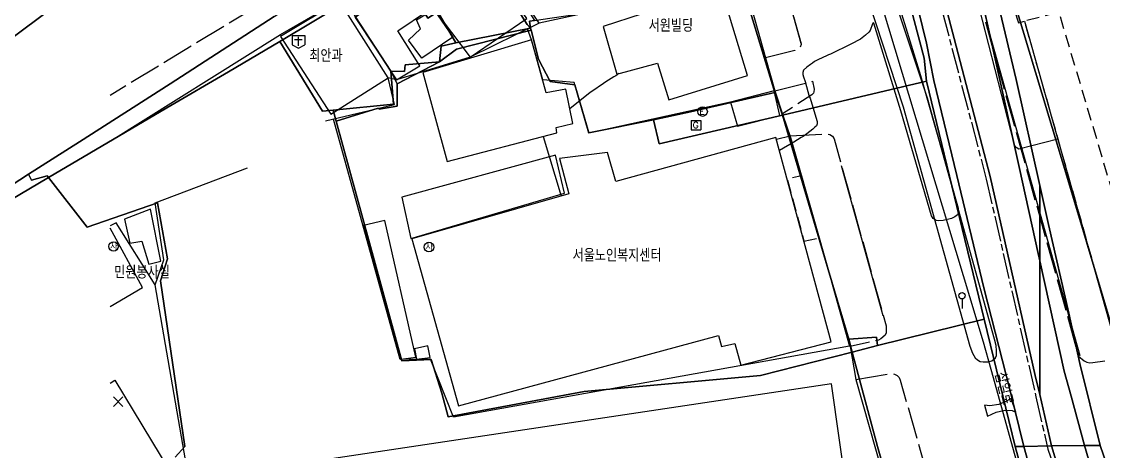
# Model space of a CAD drawing. Header units: feet. Extents: x 197796 to 199821, y 552499 to 555392.
# Drawn here: x 198661.1 to 198831.1, y 552905 to 552972.5 of the extents above; entities that cross this region are included whole.
import ezdxf
from ezdxf.enums import TextEntityAlignment as Align

# ---------------------------------------------------------------- set-up
doc = ezdxf.new("R2010")
doc.units = ezdxf.units.FT
doc.header["$MEASUREMENT"] = 0
for name, pattern in [('ANYANG1', [11.5, 6, -1, 1, -1.5, 1, -1]), ('ANYANG2', [6, 5, -1]), ('ANYANG3', [3, 2, -1]), ('JEON', [12, 4, -0.5, 1, -0.5, 4, -0.5, 1, -0.5])]:
    doc.linetypes.add(name, pattern=pattern)
for name, color, linetype in [('AAA001', 7, 'CONTINUOUS'), ('AAA004', 7, 'ANYANG3'), ('AAA008', 7, 'CONTINUOUS'), ('AAB013', 7, 'CONTINUOUS'), ('AAB110', 7, 'CONTINUOUS'), ('AAB240', 7, 'CONTINUOUS'), ('AAC001', 7, 'CONTINUOUS'), ('AAC006', 7, 'ANYANG1'), ('AD002', 7, 'CONTINUOUS'), ('AD0022', 1, 'CONTINUOUS'), ('AE001', 1, 'ANYANG2'), ('AE120', 1, 'CONTINUOUS'), ('AE131', 42, 'CONTINUOUS'), ('AE222', 7, 'CONTINUOUS'), ('AEC003', 7, 'CONTINUOUS'), ('AZ0202', 7, 'CONTINUOUS'), ('AZ0803', 7, 'CONTINUOUS'), ('AZB010', 1, 'CONTINUOUS'), ('CAA002', 30, 'CONTINUOUS'), ('DD001', 3, 'CONTINUOUS'), ('EA0018', 7, 'JEON'), ('wipco_지적', 20, 'CONTINUOUS'), ('ZC002', 7, 'CONTINUOUS'), ('ZC005', 7, 'CONTINUOUS')]:
    doc.layers.add(name, color=color, linetype=linetype)
doc.styles.add('GHS', font='ROMANS', dxfattribs={"bigfont": 'NGSW.shx'})
doc.styles.add('NGSW', font='ROMANS.shx', dxfattribs={"bigfont": 'NGSW.shx'})
doc.styles.get("Standard").update_dxf_attribs({"font": 'ROMANS.shx', "bigfont": 'NGSW.shx'})

# ---------------------------------------------------------------- blocks, each defined once
blk = doc.blocks.new('AZB010')
at = {"layer": 'AZB010'}
for points in [[(-0.76, 0.79), (0.74, 0.79)], [(-0.76, 0.79), (-0.76, -0.71)], [(0.74, 0.79), (0.74, -0.71)], [(-0.76, -0.71), (0.74, -0.71)]]:
    blk.add_lwpolyline(points, dxfattribs=at)
at = {"layer": 'AZB010', "style": 'GHS'}
blk.add_text('G', height=1, dxfattribs=at).set_placement((-0.52, -0.45))
blk = doc.blocks.new('AAB110')
at = {"layer": 'AAB110'}
blk.add_circle((0, 0), 0.75, dxfattribs=at)
at = {"layer": 'AAB110', "style": 'GHS'}
blk.add_text('사', height=1, dxfattribs=at).set_placement((-0.55, -0.53))
blk = doc.blocks.new('AAB013')
at = {"layer": 'AAB013'}
for points in [[(-0.75, 0.75), (0.75, -0.75)], [(0.75, 0.75), (-0.75, -0.75)]]:
    blk.add_lwpolyline(points, dxfattribs=at)
blk = doc.blocks.new('AAB240')
at = {"layer": 'AAB240'}
for points in [[(-1, 0.85), (1, 0.85)], [(-1, 0.85), (-1, -0.65)], [(-0.6, 0.23), (0.6, 0.23)], [(0, -0.78), (0, 0.65)], [(1, 0.85), (1, -0.65)], [(-1, -0.65), (0, -1.15), (1, -0.65)]]:
    blk.add_lwpolyline(points, dxfattribs=at)
blk = doc.blocks.new('AEC003')
at = {"layer": 'AEC003'}
blk.add_lwpolyline([(0, 1.5), (0, 0)], dxfattribs=at)
blk.add_circle((0, 2), 0.5, dxfattribs=at)
blk = doc.blocks.new('AZ0202')
at = {"layer": 'AZ0202'}
blk.add_circle((0, 0), 0.75, dxfattribs=at)
at = {"layer": 'AZ0202', "style": 'GHS'}
blk.add_text('E', height=1, dxfattribs=at).set_placement((-0.5, -0.48))

msp = doc.modelspace()

# ---------------------------------------------------------------- linework, layer by layer
at = {"layer": 'AAA001', "color": 255, "flags": 128}
for points in [[(198731.53, 552966.89), (198740.46, 552972.99), (198732.44, 552984.59), (198722.89, 552978.38)], [(198713.46, 552973.16), (198719.99, 552963.37), (198723.66, 552965.57), (198720.2, 552971.06), (198724.85, 552974.19), (198721.61, 552978.95)], [(198728.83, 552970.05), (198723.97, 552966.74), (198721.84, 552969.58), (198723.73, 552971.38), (198723.13, 552972.78), (198725.87, 552974.38)]]:
    msp.add_lwpolyline(points, close=True, dxfattribs=at)
at = {"layer": 'AAA004', "color": 255, "flags": 128}
for points in [[(198836.65, 552909.06), (198842.56, 552910.67), (198836.67, 552931.12), (198839.6, 552932.09), (198837.84, 552937.87), (198835.04, 552937.23), (198824.08, 552974), (198818.66, 552972.56)], [(198784.01, 552938.01), (198786.38, 552938.53), (198783.6, 552948.29), (198781.38, 552947.75)]]:
    msp.add_lwpolyline(points, close=True, dxfattribs=at)
at = {"layer": 'AAA008', "color": 255, "flags": 128}
for points in [[(198775.14, 552964.05), (198775.16, 552964.05), (198768.96, 552984.46), (198768.52, 552984.42), (198767.01, 552988.66), (198761.31, 552987.14), (198761.45, 552986.18), (198755.62, 552984.33), (198758.6, 552973.71), (198752.47, 552971.71), (198754.59, 552964.26), (198761, 552965.99), (198762.78, 552960.2)], [(198709.67, 552957.97), (198718.69, 552963.68), (198711, 552975.69), (198701.74, 552970.14)], [(198727.95, 552950.53), (198745.2, 552955.03), (198745.09, 552955.85), (198747.68, 552956.51), (198746.58, 552961.87), (198743.52, 552961.33), (198741.19, 552969.66), (198724.11, 552964.5)], [(198780.24, 552957.73), (198779.33, 552961.61), (198772.46, 552959.83), (198773.59, 552956.08)], [(198774.08, 552918.51), (198788.27, 552922.19), (198779.61, 552954.3), (198754.47, 552947.4), (198753.15, 552951.95), (198745.58, 552950.99), (198747.06, 552945.45), (198722.39, 552938.4), (198729.74, 552912.14), (198770.57, 552923.17), (198771.06, 552921.46), (198773.15, 552921.93)], [(198677.22, 552941.46), (198678.09, 552937.7), (198679.98, 552938), (198681.04, 552934.38), (198682.95, 552934.87), (198681.31, 552943.05)], [(198720.65, 552919.46), (198723.01, 552919.8), (198718.13, 552941.24), (198714.79, 552940.47)], [(198723.14, 552919.48), (198725.28, 552919.73), (198724.88, 552921.55), (198722.79, 552921.1)], [(198733.89, 552878.66), (198733.55, 552883.25), (198730.07, 552882.99), (198729.4, 552890.72), (198769.18, 552896.26), (198769.47, 552894.26), (198790.91, 552897.53), (198788.35, 552915.6), (198706.63, 552903.37), (198710.61, 552875.62)]]:
    msp.add_lwpolyline(points, close=True, dxfattribs=at)
at = {"layer": 'AAA008', "color": 255}
for points in [[(198674.96, 552927.73), (198680.06, 552930.73), (198674.97, 552940.06)], [(198674.96, 552915.72), (198675.71, 552916.17), (198693.01, 552887.59), (198688.34, 552884.45), (198688.82, 552883.76), (198690.11, 552880.95), (198690.96, 552877.8), (198691.01, 552874.8), (198690.17, 552871.61), (198688.49, 552868.75), (198686.25, 552866.08), (198683.28, 552864.27), (198679.8, 552863.19), (198676.36, 552863.03), (198674.96, 552863.41)]]:
    msp.add_lwpolyline(points, dxfattribs=at)
at = {"layer": 'AAC001', "color": 255, "flags": 128}
for points in [[(198760.58, 552989.28), (198753.33, 552985.6), (198756.48, 552975.29), (198742.42, 552972.25), (198731.78, 552988.31)], [(198742.42, 552972.25), (198731.53, 552966.89), (198719.99, 552963.37), (198718.69, 552963.68)], [(198772.46, 552959.83), (198750.21, 552954.99), (198747.92, 552962.92), (198742.97, 552963.34), (198741.2, 552969.66), (198740.57, 552971.34)], [(198708.8, 552956.89), (198719.65, 552959.47), (198718.69, 552963.68)], [(198690.12, 552895.63), (198688.26, 552895.48), (198682.06, 552931.15), (198683.41, 552935.07), (198682.05, 552944.06), (198696.54, 552949.55)]]:
    msp.add_lwpolyline(points, dxfattribs=at)
at = {"layer": 'AAC001', "color": 255}
for points in [[(198788.26, 552931.86), (198791.18, 552921.53), (198728.96, 552910.39), (198725.3, 552919.49), (198720.55, 552919.42), (198710.07, 552957.2)], [(198682.06, 552931.15), (198675.95, 552940.91), (198674.97, 552940.4)]]:
    msp.add_lwpolyline(points, dxfattribs=at)
at = {"layer": 'AAC006', "color": 255}
msp.add_lwpolyline([(198783.6, 552948.29), (198786.38, 552938.53), (198788.26, 552931.86)], dxfattribs=at)
at = {"layer": 'AD002', "color": 255}
msp.add_lwpolyline([(198708.72, 553216.87), (198718.63, 553185.76), (198723.72, 553172.28), (198727.46, 553162.44), (198735.11, 553143.58), (198737.01, 553138.73), (198749.8, 553107.88), (198753.46, 553099.03), (198755.71, 553093.47), (198762.55, 553076.82), (198770.27, 553058.2), (198779.51, 553034.49), (198786.2, 553010.03), (198795.15, 552978.7), (198812.16, 552922.2), (198813.35, 552917.91), (198827.1, 552868.55), (198831.29, 552853.25), (198834.77, 552841.25), (198837.07, 552834.33), (198838.88, 552828.57), (198838.97, 552828.29)], dxfattribs=at)
at = {"layer": 'AD0022', "color": 255}
for points in [[(198836.43, 553051.28), (198828.93, 553047.46), (198829.47, 553046.15), (198828.09, 553045.37), (198822.63, 553043.2), (198818.73, 553041.05), (198814.23, 553038.33), (198806.86, 553033.89), (198803.06, 553022.92), (198812.02, 552992.72), (198811.74, 552992.61), (198813.14, 552987.47), (198814.67, 552982.53), (198816.15, 552977.27), (198816.41, 552976.38), (198817.71, 552972.29), (198818.66, 552972.56), (198833.58, 552919.63)], [(198674.97, 552953.71), (198701.76, 552970.47), (198710.9, 552975.74), (198710.14, 552976.99), (198715.65, 552980.29), (198718.35, 552981.86), (198731.66, 552989.25), (198742.19, 552995.34), (198756.76, 553003.91), (198769.21, 552998.02), (198777.95, 552966.83), (198779.41, 552961.63), (198780.71, 552957.8), (198781.92, 552954.29), (198791.25, 552921.49), (198792.15, 552916.29), (198796.36, 552901.52)]]:
    msp.add_lwpolyline(points, dxfattribs=at)
at = {"layer": 'AE001', "color": 255, "flags": 128}
for points in [[(198764.3, 553000.34), (198767.54, 553006.94), (198769.69, 553007.54), (198772.3, 553007.45), (198772.95, 553007.05), (198783.58, 552969.03), (198783.59, 552968.89), (198783.4, 552968.47), (198783.06, 552968.23), (198782.55, 552967.98), (198777.95, 552966.83)], [(198816.41, 552976.38), (198813.92, 552974.94), (198812.68, 552973.85), (198812.36, 552973.05), (198827.16, 552919.97), (198828.03, 552919.22), (198828.48, 552919.02), (198828.94, 552918.91), (198829.43, 552918.94), (198833.59, 552919.6)], [(198779.41, 552961.62), (198785.33, 552963.13), (198785.59, 552961.89), (198785.56, 552961.48), (198785.5, 552961.28), (198785.27, 552961.02), (198780.64, 552957.99)], [(198781.83, 552954.54), (198787.79, 552954.85), (198788.1, 552954.77), (198788.48, 552954.49), (198788.74, 552954.1), (198796.92, 552924.7), (198796.93, 552924.52), (198796.93, 552923.63), (198796.76, 552923.25), (198796.11, 552922.66), (198795.71, 552922.47), (198791.25, 552921.49)], [(198792.15, 552916.29), (198797.76, 552917.22), (198798.22, 552917.13), (198798.66, 552916.9), (198798.97, 552916.6), (198799.15, 552916.16), (198802.86, 552903.14), (198804.14, 552898.87), (198804.24, 552898.26), (198804.25, 552897.93), (198804.2, 552897.68), (198804.06, 552897.47), (198803.83, 552897.26), (198798.41, 552895.16)]]:
    msp.add_lwpolyline(points, dxfattribs=at)
at = {"layer": 'AE001', "color": 255}
msp.add_lwpolyline([(198730.82, 552988.78), (198729.42, 552989.89), (198728.28, 552990.41), (198726.71, 552990.62), (198725.89, 552990.56), (198724.79, 552990.33), (198723.29, 552989.75), (198716.12, 552985.77), (198713.36, 552984.16), (198674.97, 552960.92)], dxfattribs=at)
at = {"layer": 'AE120', "color": 255, "flags": 128}
msp.add_lwpolyline([(198794.2, 552975.57), (198799.6, 552959.1), (198810.08, 552921.53), (198810.51, 552920.41), (198810.9, 552919.69), (198811.27, 552919.36), (198811.7, 552919.13), (198812.17, 552919.06), (198812.92, 552919.05), (198813.53, 552919.22), (198814.1, 552919.69), (198814.26, 552920.04), (198814.29, 552920.81), (198814.21, 552921.6), (198813.93, 552922.63), (198803.41, 552960.45), (198798.03, 552976.71)], dxfattribs=at)
at = {"layer": 'AE131', "color": 255, "flags": 128}
msp.add_lwpolyline([(198812.37, 552912.24), (198812.87, 552910.53), (198814.19, 552911.13), (198815.6, 552911.49), (198816.72, 552911.43), (198817.32, 552911.17), (198816.55, 552913.31), (198815.84, 552912.89), (198814.63, 552912.36), (198813.2, 552912.13)], close=True, dxfattribs=at)
at = {"layer": 'AE222', "color": 255, "flags": 128}
for points in [[(198775.43, 552998.19), (198783.54, 552969.12)], [(198827.42, 552920.02), (198812.68, 552972.43)]]:
    msp.add_lwpolyline(points, dxfattribs=at)
at = {"layer": 'AE222', "color": 255}
msp.add_lwpolyline([(198789.84, 552949.92), (198796.42, 552926.36)], dxfattribs=at)
at = {"layer": 'AZ0803', "color": 255, "flags": 128}
msp.add_lwpolyline([(198722.21, 552938.43), (198746.4, 552945.57), (198744.96, 552951.5), (198720.81, 552944.94)], close=True, dxfattribs=at)
at = {"layer": 'CAA002', "color": 255, "flags": 128}
for points, elevation in [([(198797.03, 552981.27), (198802.34, 552964.01), (198808.25, 552943.19), (198808.27, 552942.69), (198808.22, 552942.42), (198808.12, 552942.17), (198807.71, 552941.86), (198807.49, 552941.74), (198807.18, 552941.6), (198805.86, 552941.26), (198805.2, 552941.22), (198804.86, 552941.26), (198804.61, 552941.37), (198804.31, 552941.59), (198804.04, 552942), (198799.25, 552958.51), (198795, 552972.27), (198794.89, 552972.3), (198794.77, 552972.16), (198794.41, 552971.1), (198794.21, 552970.86), (198793.7, 552970.36), (198792.9, 552969.73), (198791.38, 552968.97), (198788.18, 552967.39), (198787.85, 552967.27), (198787.55, 552967.13), (198786.29, 552966.57), (198785.66, 552966.23), (198785.35, 552965.98), (198785.03, 552965.76), (198784.44, 552965.34), (198783.94, 552964.85), (198783.81, 552964.52), (198783.82, 552964.19), (198783.92, 552963.85), (198784.18, 552963.1), (198784.84, 552960.76), (198784.99, 552960.45), (198785.1, 552960.09), (198786.09, 552956.8), (198786.1, 552956.43), (198785.96, 552956.15), (198785.73, 552955.9), (198785.39, 552955.62), (198784.45, 552954.87), (198783.91, 552954.48), (198783.59, 552954.28), (198782.42, 552953.59), (198780.16, 552952.25)], 31), ([(198823.9, 552954.06), (198817.75, 552952.48), (198817.38, 552952.73), (198817.16, 552953), (198817.06, 552953.37), (198811.06, 552976.64)], 31), ([(198754.9, 552964.34), (198754.42, 552964), (198754.13, 552963.83), (198752.89, 552963.05), (198752.52, 552962.78), (198750.7, 552961.52), (198750.42, 552961.35), (198747.21, 552958.82)], 32), ([(198743.01, 552954.46), (198745.85, 552945.1)], 32)]:
    msp.add_lwpolyline(points, dxfattribs=dict(at, elevation=elevation))
at = {"layer": 'DD001', "color": 255, "flags": 128}
msp.add_lwpolyline([(198781.83, 552954.53), (198779.7, 552953.96)], dxfattribs=at)
at = {"layer": 'EA0018', "color": 255}
msp.add_lwpolyline([(198788.75, 553036.94), (198799.65, 552997.33), (198812.66, 552947.77), (198820.46, 552913.55), (198822.34, 552905.36), (198829.82, 552883.84), (198842.29, 552840.98), (198848.42, 552843.75), (198852.18, 552844.48), (198900.54, 552853.68), (198921.33, 552857.76), (198943.79, 552864.52), (198973.12, 552871.95), (198973.37, 552870.61)], dxfattribs=at)
at = {"layer": 'wipco_지적', "color": 20}
for points in [[(198821.06, 552934.95), (198821.06, 552934.53), (198821.06, 552913.93), (198820.32, 552916.92), (198813.28, 552948.19), (198807.6, 552969.84), (198803.78, 552984.46), (198799.82, 552999.37), (198795.04, 553016.66), (198789.33, 553037.38), (198794, 553039.84), (198795.47, 553034.19), (198800.65, 553020.61), (198802.57, 553013.64), (198805.58, 553001.67), (198809.01, 552988.03), (198811.15, 552979.62), (198814.16, 552966.19), (198817.9, 552949.41), (198820.81, 552936.08), (198821.06, 552934.95)], [(198795.69, 553040.8), (198797.62, 553035.75), (198800.1, 553028.84), (198800.05, 553028.74), (198802.26, 553022.78), (198808.08, 553000.9), (198811.33, 552988.67), (198813.62, 552979.12), (198817.36, 552963.42), (198821.06, 552946.78), (198821.06, 552945.92), (198821.06, 552934.95), (198820.81, 552936.08), (198817.9, 552949.41), (198814.16, 552966.19), (198811.15, 552979.62), (198809.01, 552988.03), (198805.58, 553001.67), (198802.57, 553013.64), (198800.65, 553020.61), (198795.47, 553034.19), (198794, 553039.84), (198795.69, 553040.8)], [(198769.82, 552993.08), (198779.43, 552961.34), (198766.17, 552958.31), (198760.36, 552957.08), (198750.2, 552955.03), (198748, 552962.57), (198744.13, 552963.07), (198742.28, 552966.61), (198741.12, 552971.16), (198741.02, 552971.49), (198740.87, 552972.57), (198741.67, 552972.69), (198742.68, 552972.85), (198756.55, 552974.87), (198753.63, 552985.96), (198769.82, 552993.08)], [(198725.94, 552983.67), (198712.08, 552975.6), (198701.66, 552969.39), (198693.58, 552964.6), (198683.9, 552958.96), (198665.31, 552948.03), (198665.07, 552948.29), (198662.63, 552947.57), (198662.17, 552948.53), (198670.18, 552953.63), (198684.4, 552962.75), (198700.78, 552973.31), (198709.17, 552978.69), (198723.36, 552988.02), (198725.94, 552983.67)], [(198727.52, 552984.65), (198728.17, 552983.6), (198732.88, 552986.66), (198733.63, 552985.37), (198739.03, 552976.88), (198741.67, 552972.69), (198740.87, 552972.57), (198741.02, 552971.49), (198740.52, 552972.04), (198732.6, 552984.57), (198723.6, 552978.74), (198726.47, 552974.02), (198724.9, 552973.06), (198721.52, 552978.59), (198721.32, 552979.04), (198726.58, 552982.57), (198725.94, 552983.67), (198727.52, 552984.65)], [(198726.47, 552974.02), (198723.6, 552978.74), (198732.6, 552984.57), (198740.52, 552972.04), (198741.02, 552971.49), (198729.32, 552969.19), (198726.47, 552974.02)], [(198721.52, 552978.59), (198724.9, 552973.06), (198726.47, 552974.02), (198729.32, 552969.19), (198726.98, 552968.62), (198726.75, 552966.18), (198721.32, 552965.7), (198721.21, 552964.64), (198719.09, 552964.71), (198713.48, 552973.31), (198721.52, 552978.59)], [(198713.48, 552973.31), (198719.09, 552964.71), (198719.52, 552959.53), (198710.03, 552958.6), (198708.35, 552958.41), (198701.66, 552969.39), (198712.08, 552975.6), (198713.48, 552973.31)], [(198741.02, 552971.49), (198741.12, 552971.16), (198729.4, 552968.16), (198726.75, 552966.18), (198726.98, 552968.62), (198729.32, 552969.19), (198741.02, 552971.49)], [(198742.28, 552966.61), (198744.13, 552963.07), (198748, 552962.57), (198750.2, 552955.03), (198760.36, 552957.08), (198761.23, 552953.3), (198780.63, 552957.8), (198785.14, 552942.59), (198791.04, 552922.61), (198791.57, 552920.56), (198777.2, 552916.9), (198749.46, 552914.38), (198728.11, 552910.41), (198727.1, 552914.13), (198725.42, 552919.44), (198720.82, 552919.2), (198710.52, 552956.86), (198717.1, 552958.91), (198717.23, 552958.75), (198720.06, 552959.22), (198720.08, 552962.73), (198726.75, 552966.18), (198729.4, 552968.16), (198741.12, 552971.16), (198742.28, 552966.61)], [(198719.09, 552964.71), (198720.08, 552962.73), (198720.06, 552959.22), (198717.23, 552958.75), (198717.1, 552958.91), (198710.52, 552956.86), (198710.03, 552958.6), (198719.52, 552959.53), (198719.09, 552964.71)], [(198719.09, 552964.71), (198721.21, 552964.64), (198721.32, 552965.7), (198726.75, 552966.18), (198720.08, 552962.73), (198719.09, 552964.71)], [(198803.29, 552963.12), (198808.46, 552941.74), (198812.32, 552925.77), (198795.56, 552921.61), (198795.43, 552922.94), (198791.04, 552922.61), (198785.14, 552942.59), (198780.63, 552957.8), (198803.29, 552963.12)], [(198780.63, 552957.8), (198761.23, 552953.3), (198760.36, 552957.08), (198766.17, 552958.31), (198779.43, 552961.34), (198780.63, 552957.8)], [(198662.17, 552948.53), (198662.63, 552947.57), (198665.07, 552948.29), (198665.31, 552948.03), (198643.5, 552935.11), (198627.29, 552925.84), (198662.17, 552948.53)], [(198821.06, 552934.95), (198821.06, 552945.92), (198821.06, 552946.78), (198822.42, 552940.63), (198825.62, 552926.73), (198827.34, 552918.79), (198830.55, 552905.94), (198828.1, 552905.9), (198825.99, 552913.68), (198824.91, 552917.59), (198821.06, 552934.95)], [(198821.06, 552913.93), (198821.06, 552934.53), (198821.06, 552934.95), (198824.91, 552917.59), (198825.99, 552913.68), (198828.1, 552905.9), (198822.91, 552905.87), (198821.34, 552912.78), (198821.06, 552913.93)], [(198801.93, 552883.43), (198795.55, 552905.76), (198791.57, 552920.56), (198795.56, 552921.61), (198812.32, 552925.77), (198817.2, 552905.76), (198821.06, 552891.67), (198822.09, 552887.97), (198821.06, 552887.55), (198820.17, 552887.19), (198820.48, 552886.04), (198801.93, 552883.43)], [(198791.04, 552922.61), (198795.43, 552922.94), (198795.56, 552921.61), (198791.57, 552920.56), (198791.04, 552922.61)], [(198828.1, 552905.9), (198830.94, 552896.24), (198835.01, 552885.36), (198839.68, 552872.9), (198843.46, 552862.79), (198846.48, 552853.68), (198849.49, 552844.18), (198844.2, 552843.29), (198837.34, 552862.59), (198833.83, 552872.41), (198830.5, 552881.74), (198830.3, 552882.51), (198828.51, 552888.08), (198825.16, 552898.41), (198822.91, 552905.87), (198828.1, 552905.9)], [(198830.55, 552905.94), (198833.2, 552898.35), (198833.43, 552897.41), (198834.82, 552893.75), (198839.07, 552882.44), (198842.17, 552874.06), (198848.4, 552857.06), (198852.4, 552846.66), (198852.36, 552846.53), (198852.83, 552845.36), (198853.12, 552844.79), (198849.49, 552844.18), (198846.48, 552853.68), (198843.46, 552862.79), (198839.68, 552872.9), (198835.01, 552885.36), (198830.94, 552896.24), (198828.1, 552905.9), (198830.55, 552905.94)]]:
    msp.add_lwpolyline(points, close=True, dxfattribs=at)
for points in [[(198833.93, 552919.41), (198830.55, 552930.74), (198826.28, 552945.07), (198821.41, 552961.26), (198817.41, 552974.48), (198814.01, 552985.71), (198847.73, 552995.92)], [(198799.56, 552979.45), (198802.92, 552966.76), (198803.29, 552963.12), (198780.63, 552957.8), (198779.43, 552961.34), (198769.82, 552993.08)], [(198803.78, 552984.46), (198807.6, 552969.84), (198813.28, 552948.19), (198820.32, 552916.92), (198821.06, 552913.93), (198821.34, 552912.78), (198822.91, 552905.87), (198818.55, 552905.76), (198816.39, 552914.49), (198812.29, 552930.7), (198808.05, 552948.32), (198804.44, 552963.24), (198803.27, 552969.14), (198800.78, 552979.23)], [(198800.78, 552979.23), (198803.27, 552969.14), (198804.44, 552963.24), (198808.05, 552948.32), (198812.29, 552930.7), (198816.39, 552914.49), (198818.55, 552905.76), (198817.2, 552905.76), (198812.32, 552925.77), (198808.46, 552941.74), (198803.29, 552963.12), (198802.92, 552966.76), (198799.56, 552979.45)], [(198833.2, 552898.35), (198830.55, 552905.94), (198827.34, 552918.79), (198825.62, 552926.73), (198822.42, 552940.63), (198821.06, 552946.78), (198817.36, 552963.42), (198813.62, 552979.12)], [(198659.74, 552970.05), (198670.32, 552978.02)], [(198670.32, 552978.02), (198659.74, 552970.05)], [(198700.78, 552973.31), (198684.4, 552962.75), (198670.18, 552953.63), (198662.17, 552948.53), (198627.29, 552925.84)], [(198817.41, 552974.48), (198821.41, 552961.26), (198826.28, 552945.07), (198830.55, 552930.74), (198833.93, 552919.41)], [(198685.18, 552904.09), (198686.7, 552905.76), (198682.87, 552931.77), (198683.97, 552935.23), (198682.43, 552944.01), (198671.36, 552940.19), (198665.31, 552948.03), (198683.9, 552958.96), (198693.58, 552964.6), (198701.66, 552969.39), (198708.35, 552958.41), (198710.03, 552958.6), (198710.52, 552956.86), (198720.82, 552919.2), (198725.42, 552919.44), (198727.1, 552914.13), (198728.11, 552910.41), (198749.46, 552914.38), (198777.2, 552916.9), (198791.57, 552920.56), (198795.55, 552905.76), (198801.93, 552883.43)], [(198638.85, 552891.09), (198633.97, 552905.76), (198627.29, 552925.84), (198643.5, 552935.11), (198665.31, 552948.03), (198665.31, 552948.03), (198671.36, 552940.19), (198682.43, 552944.01), (198683.97, 552935.23), (198682.87, 552931.77), (198686.7, 552905.76), (198685.18, 552904.09)], [(198832.45, 552856.93), (198830.17, 552863.79), (198827.73, 552869.89), (198823.99, 552881.65), (198821.85, 552881.48), (198821.06, 552884.12), (198820.48, 552886.04), (198820.17, 552887.19), (198821.06, 552887.55), (198822.09, 552887.97), (198821.06, 552891.67), (198817.2, 552905.76), (198818.55, 552905.76), (198818.55, 552905.76), (198821.06, 552896.74), (198821.85, 552893.95), (198822.9, 552890.25), (198824.63, 552884.57), (198828.27, 552872.89), (198830.88, 552864.6), (198835.91, 552850.99)], [(198835.91, 552850.99), (198830.88, 552864.6), (198828.27, 552872.89), (198824.63, 552884.57), (198822.9, 552890.25), (198821.85, 552893.95), (198821.06, 552896.74), (198818.55, 552905.76), (198822.91, 552905.87), (198822.91, 552905.87), (198825.16, 552898.41), (198828.51, 552888.08), (198830.3, 552882.51), (198830.5, 552881.74), (198833.83, 552872.41)]]:
    msp.add_lwpolyline(points, dxfattribs=at)

# ---------------------------------------------------------------- block references
at = {"layer": 'AAB013', "color": 255}
msp.add_blockref('AAB013', (198676.23, 552912.79), dxfattribs=at)
at = {"layer": 'AAB110', "color": 255}
for p in [(198675.52, 552937.18), (198725.08, 552937.09)]:
    msp.add_blockref('AAB110', p, dxfattribs=at)
at = {"layer": 'AAB240', "color": 255}
msp.add_blockref('AAB240', (198704.56, 552969.48), dxfattribs=at)
at = {"layer": 'AEC003', "color": 255}
msp.add_blockref('AEC003', (198808.85, 552927.44), dxfattribs=at)
at = {"layer": 'AZ0202', "color": 255}
msp.add_blockref('AZ0202', (198768.08, 552958.37), dxfattribs=at)
at = {"layer": 'AZB010', "color": 255}
msp.add_blockref('AZB010', (198767.06, 552956.2), dxfattribs=at)

# ---------------------------------------------------------------- texts
at = {"layer": 'ZC002', "style": 'NGSW'}
for s, p in [('서원빌딩', (198759.59, 552970.89)), ('최안과', (198706.27, 552966.16)), ('서울노인복지센터', (198747.65, 552934.8)), ('민원봉사실', (198675.61, 552932.13))]:
    msp.add_text(s, height=2, dxfattribs=at).set_placement(p)
at = {"layer": 'ZC005'}
msp.add_text('삼일로', height=2, rotation=284, dxfattribs=at).set_placement((198815.14, 552912.1), align=Align.RIGHT)

doc.saveas('drawing.dxf')
